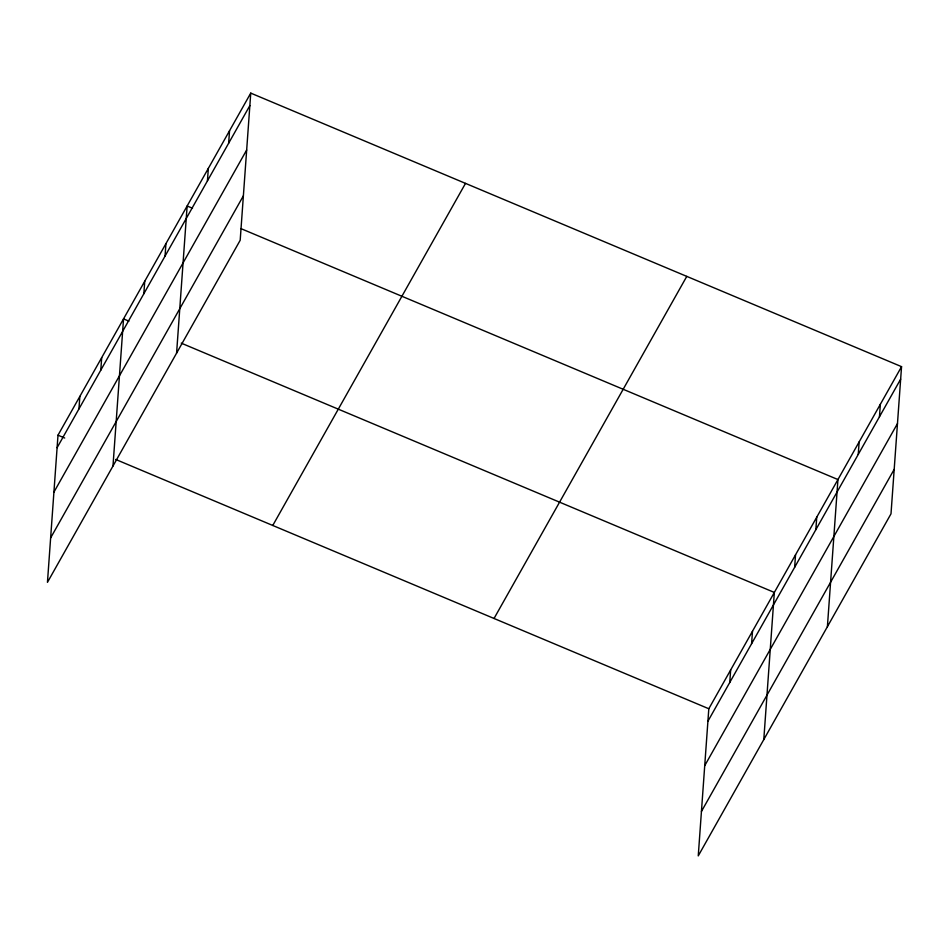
<?xml version="1.0" encoding="UTF-8"?>
<svg xmlns="http://www.w3.org/2000/svg" width="949" height="949" viewBox="0 0 949 949"><rect width="100%" height="100%" fill="white"/><g stroke="black" fill="none" stroke-linecap="round" stroke-linejoin="round"><path stroke-width="1.42" d="M250.75 93.109L57.996 435.188L47.45 582.342L240.192 240.251L250.75 93.109L901.55 366.658L891.004 513.812L698.25 855.891L708.808 708.749L901.55 366.658M78.945 408.924L79.846 396.421M100.796 370.157L101.685 357.654M112.978 466.03L123.536 318.888L128.898 321.142M143.833 293.751L144.734 281.26M165.043 256.123L165.933 243.62M176.585 353.147L187.143 205.992L192.505 208.246M207.44 180.868L208.341 168.364M228.65 143.24L229.539 130.737M729.757 682.473L730.647 669.982M751.596 643.707L752.498 631.204M763.791 739.579L774.337 592.437L181.247 343.147M794.645 567.312L795.535 554.809M815.843 529.672L816.745 517.181M827.398 626.696L837.943 479.553L240.832 228.567M858.252 454.417L859.142 441.926M879.45 416.789L880.352 404.286M57.106 447.691L249.848 105.6M53.915 492.128L246.657 150.037M50.629 537.905L243.383 195.814M272.766 525.461L465.508 183.382M494.038 618.475L686.779 276.384M707.907 721.252L900.648 379.161M704.727 765.677L897.469 423.598M701.441 811.454L894.183 469.375M57.996 435.188L64.71 438.011M115.719 459.458L708.808 708.749"/></g></svg>
